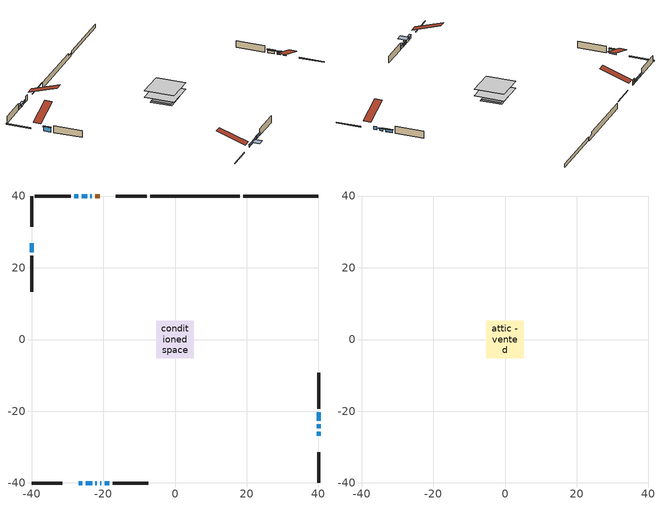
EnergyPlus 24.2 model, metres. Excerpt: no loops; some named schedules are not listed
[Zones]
conditioned space
 floor adiabatic (AdiabaticFloorConstruction): -5.17,-5.17 -5.17,5.17 5.17,5.17 5.17,-5.17 z0.85
 floor foundation (Slab1 construction): -3.45,-3.45 -3.45,3.45 3.45,3.45 3.45,-3.45 z-0.91
 floor foundation (Slab1 construction 1): -3.76,-3.76 -3.76,3.76 3.76,3.76 3.76,-3.76 z-1.28
 wall outside (RimJoist1 construction): -7.87,40.01 -16.5,40.01 / -40.01,-40.01 -31.38,-40.01 / -40.01,40.01 -40.01,31.38 / 40.01,-40.01 40.01,-31.38 z0.85:1.15
 wall outside (AdiabaticWallConstruction 1): -21.01,40.01 -22.28,40.01 z0.85:2.88
 wall outside (AdiabaticWallConstruction): -26.87,-40.01 -25.8,-40.01 / -22.17,-40.01 -21.81,-40.01 / 40.01,-22.65 40.01,-20.26 / -26.96,40.01 -28.15,40.01 z0.85:1.74; -24.88,-40.01 -23.09,-40.01 z0.85:1.71; -40.01,26.87 -40.01,24.3 z0.85:2.45; 40.01,-26.87 40.01,-25.7 / -23.21,40.01 -23.58,40.01 / -20.89,-40.01 -20.52,-40.01 z0.85:2.07; 40.01,-24.78 40.01,-23.58 z0.85:1.64; -24.5,40.01 -26.03,40.01 z0.85:1.56; -19.59,-40.01 -18.32,-40.01 z0.85:1.89
 wall outside (Wall1 construction): -29.08,40.01 -39.08,40.01 / -17.39,-40.01 -7.39,-40.01 / -40.01,23.38 -40.01,13.38 / 40.01,-19.33 40.01,-9.33 z0.85:3.29
 wall foundation (FoundationWall1 construction): 40.01,40.01 18.98,40.01 z-0.91:0.39
 wall foundation (FoundationWall2 construction): -6.94,40.01,-1.28 -6.94,40.01,0.85 15.55,40.01,0.85 15.55,40.01,-0.08 18.05,40.01,-0.08 18.05,40.01,-1.28
 window (WindowConstruction 8): -26.87,-40.01 -25.8,-40.01 z0.85:1.74
 window (WindowConstruction 5): -24.88,-40.01 -23.1,-40.01 z0.85:1.71
 window (WindowConstruction 6): -40.01,26.87 -40.01,24.3 z0.85:2.45
 window (WindowConstruction 7): -22.17,-40.01 -21.81,-40.01 z0.85:1.74
 window (WindowConstruction 9): 40.01,-26.87 40.01,-25.7 z0.85:2.07
 window (WindowConstruction 10): -23.21,40.01 -23.57,40.01 z0.85:2.07
 window (WindowConstruction 11): -20.88,-40.01 -20.52,-40.01 z0.85:2.07
 window (WindowConstruction): 40.01,-24.77 40.01,-23.58 z0.85:1.64
 window (WindowConstruction 1): 40.01,-22.65 40.01,-20.26 z0.85:1.74
 window (WindowConstruction 2): -24.5,40.01 -26.03,40.01 z0.85:1.56
 window (WindowConstruction 3): -26.96,40.01 -28.15,40.01 z0.85:1.74
 window (WindowConstruction 4): -19.59,-40.01 -18.32,-40.01 z0.85:1.89
 door (Door): -21.01,40.01 -22.28,40.01 z0.85:2.88
 ceiling adiabatic (AdiabaticFloorConstruction): 5.17,-5.17 5.17,5.17 -5.17,5.17 -5.17,-5.17 z0.85
attic - vented
 floor to conditioned space (Floor1 construction Reversed): -5.17,-5.17 -5.17,5.17 5.17,5.17 5.17,-5.17 z3.29
 roof outside (Roof1 construction): -20.08,40.01,3.29 -20.08,29.94,6.64 -17.43,29.94,6.64 -17.43,40.01,3.29; -27.8,-40.01,3.29 -27.8,-29.94,6.64 -30.45,-29.94,6.64 -30.45,-40.01,3.29; -40.01,27.8,3.29 -29.94,27.8,6.64 -29.94,30.45,6.64 -40.01,30.45,3.29; 40.01,-27.8,3.29 29.94,-27.8,6.64 29.94,-30.45,6.64 40.01,-30.45,3.29
shading: -25.56,-40.01 -27.11,-40.01 -27.11,-40.62 -25.56,-40.62 z1.98; -22.86,-40.01 -25.12,-40.01 -25.12,-43.06 -22.86,-43.06 z1.95; -40.01,24.19 -40.01,26.99 -40.62,26.99 -40.62,24.19 z2.57; -21.57,-40.01 -22.41,-40.01 -22.41,-40.62 -21.57,-40.62 z1.98; 40.01,-23.34 40.01,-25.02 40.62,-25.02 40.62,-23.34 z1.88; 40.01,-20.02 40.01,-22.89 40.62,-22.89 40.62,-20.02 z1.98; -26.27,40.01 -24.26,40.01 -24.26,40.62 -26.27,40.62 z1.8; -28.39,40.01 -26.72,40.01 -26.72,40.62 -28.39,40.62 z1.98; -18.08,-40.01 -19.83,-40.01 -19.83,-40.62 -18.08,-40.62 z2.13
[Building]
Building 1: Terrain=Suburbs
[Site:Location]
Toronto Intl AP_ON: Latitude {deg}=43.68; Longitude {deg}=-79.63; Time Zone {hr}=-5; Elevation {m}=173; Keep Site Location Information=Yes
[Site:GroundTemperature:Shallow]
4.59119, 2.66285, 2.50842, 3.42352, 7.09712, 10.7536, 13.9236, 15.9317, 16.1023, 14.4691, 11.3799, 7.83558
[Site:WaterMainsTemperature]
Calculation Method=Schedule; Temperature Schedule=mains temperature schedule
[Material] Roughness=Rough; Thermal Absorptance=0.9
Name | Thickness {m} | Conductivity {W/m-K} | Density {kg/m3} | Specific Heat {J/kg-K} | Solar Absorptance | Visible Absorptance
asphalt or fiberglass shingles | 0.00635 | 0.162714 | 1121.4 | 1465.45 | 0.4 | 0.4
ceiling stud and cavity | 0.1397 | 0.0763592 | 65.682 | 1177.47 | 0.7 | 0.7
concrete 4.0 in. | 0.1016 | 1.803125 | 2242.8 | 837.4 | 0.7 | 0.7
concrete 8.0 in. | 0.2032 | 1.803125 | 2242.8 | 837.4 | 0.7 | 0.7
door material | 0.04445 | 0.053851 | 512.64 | 1214.23 | 0.7 | 0.7
exterior vertical ins | 0.0563203 | 0.029427 | 32.04 | 1214.23 | 0.7 | 0.7
floor covering | 0.0127 | 0.0433444 | 54.468 | 1339.84 | 0.6 | 0.6
floor rigid ins; wall rigid ins | 0.512978 | 0.029427 | 32.04 | 1214.23 | 0.7 | 0.7
floor stud and cavity | 0.1397 | 1.75129 | 37.0049 | 1207.88 | 0.7 | 0.7
furniture material conditioned space 1 | 0.1524 | 0.115458 | 640.8 | 1214.23 | 0.6 | 0.6
gypsum board | 0.0127 | 0.160291 | 801 | 837.4 | 0.6 | 0.6
gypsum board 1 | 0.0127 | 0.160291 | 801 | 837.4 | 0.7 | 0.7
osb sheathing 0.5 in. | 0.0127 | 0.115458 | 512.64 | 1214.23 | 0.7 | 0.7
osb sheathing 0.75 in. | 0.01905 | 0.115458 | 512.64 | 1214.23 | 0.7 | 0.7
osb sheathing 2.0 in. | 0.0508 | 0.115458 | 512.64 | 1214.23 | 0.7 | 0.7
rim joist rigid ins | 0.051816 | 0.029427 | 32.04 | 1214.23 | 0.7 | 0.7
rim joist stud and cavity | 0.0508 | 0.0402607 | 125.044 | 1163.47 | 0.6 | 0.6
wall stud and cavity | 0.1397 | 0.268041 | 139.0536 | 1170.24 | 0.7 | 0.7
wall stud and cavity 1 | 0.0889 | 0.380278 | 52.3479 | 1209.89 | 0.7 | 0.7
wall stud and cavity 2 | 0.0889 | 0.391764 | 83.0341 | 1211.67 | 0.7 | 0.7
wood siding | 0.0254 | 0.102417 | 544.68 | 1172.36 | 0.4 | 0.4
wood siding 1; wood siding 2; wood siding 3 | 0.0254 | 0.102417 | 544.68 | 1172.36 | 0.7 | 0.7
[WindowMaterial:SimpleGlazingSystem]
Name | U-Factor {W/m2-K} | Solar Heat Gain Coefficient
WindowMaterial | 3.90306 | 0.68
WindowMaterial 1 | 3.829811 | 0.68
WindowMaterial 2 | 4.196042 | 0.66
WindowMaterial 3 | 3.72306 | 0.69
WindowMaterial 4 | 3.98709 | 0.67
WindowMaterial 5 | 2.7913 | 0.7
WindowMaterial 6 | 6.1311 | 0.51
WindowMaterial 7 | 4.33629 | 0.65
WindowMaterial 8 | 2.76859 | 0.49
WindowMaterial 9 | 2.75724 | 0.43
[Construction]
AdiabaticFloorConstruction: floor stud and cavity, floor rigid ins, osb sheathing 0.75 in., floor covering
AdiabaticWallConstruction: wood siding 2, wall rigid ins, wall stud and cavity 1, gypsum board
AdiabaticWallConstruction 1: wood siding 3, wall rigid ins, wall stud and cavity 1, gypsum board
Door: door material
Floor1 construction Reversed: gypsum board, ceiling stud and cavity
FoundationWall1 construction: concrete 8.0 in.
FoundationWall2 construction: concrete 8.0 in., gypsum board 1
furniture construction conditioned space 1: furniture material conditioned space 1
PartitionWallConstruction: gypsum board, wall stud and cavity 2, gypsum board
RimJoist1 construction: wood siding 1, rim joist rigid ins, osb sheathing 2.0 in., rim joist stud and cavity
Roof1 construction: asphalt or fiberglass shingles
Slab1 construction; Slab1 construction 1: concrete 4.0 in.
Wall1 construction: wood siding, osb sheathing 0.5 in., wall stud and cavity, gypsum board
WindowConstruction: WindowMaterial
WindowConstruction 1; WindowConstruction 3: WindowMaterial 1
WindowConstruction 10; WindowConstruction 11: WindowMaterial 9
WindowConstruction 2: WindowMaterial 2
WindowConstruction 4: WindowMaterial 3
WindowConstruction 5: WindowMaterial 4
WindowConstruction 6: WindowMaterial 5
WindowConstruction 7: WindowMaterial 6
WindowConstruction 8: WindowMaterial 7
WindowConstruction 9: WindowMaterial 8
[Zone] Multiplier=1; Part of Total Floor Area=Yes
Name | Volume {m3}
attic - vented | 58.2281
conditioned space | 444.4
[Space]
Name | Zone | Volume {m3}
attic - vented 1 | attic - vented | 58.2281
conditioned space 1 | conditioned space | 444.4
[ZoneInfiltration:EffectiveLeakageArea]
infil attic - vented 1: Zone or Space=attic - vented 1; Schedule=Always On Discrete; Effective Air Leakage Area {cm2}=4422.21; Stack Coefficient=0.000233395; Wind Coefficient=1.0322e-05
[ZoneMixing]
whole house fan mix: Zone or Space=attic - vented; Schedule=Always On Continuous; Design Flow Rate Calculation Method=Flow/Zone; Design Flow Rate {m3/s}=0; Source Zone or Space=conditioned space
[SurfaceProperty:ExposedFoundationPerimeter] Exposed Perimeter Calculation Method=TotalExposedPerimeter
Name | Total Exposed Perimeter {m}
Slab1 | 21.031
Slab1 1 | 24.994
[InternalMass] Zone or ZoneList=conditioned space; Space or SpaceList=conditioned space 1
Name | Construction | Surface Area {m2}
furniture mass conditioned space 1 | furniture construction conditioned space 1 | 84.3998
partition wall mass | PartitionWallConstruction | 211
[Lights]
interior lighting: Zone or ZoneList or Space or SpaceList=conditioned space 1; Schedule=interior lighting schedule; Design Level Calculation Method=LightingLevel; Lighting Level {W}=343.2; Return Air Fraction=0; Fraction Radiant=0.6; Fraction Visible=0.2; Fraction Replaceable=1
[People]
occupants: Zone or ZoneList or Space or SpaceList=conditioned space 1; Number of People Schedule=occupants schedule; Number of People Calculation Method=People; Number of People=3; Fraction Radiant=0.314171; Sensible Heat Fraction=0.56303; Activity Level Schedule=occupants activity schedule; Carbon Dioxide Generation Rate {m3/s-W}=0; Enable ASHRAE 55 Comfort Warnings=No; Mean Radiant Temperature Calculation Type=EnclosureAveraged
[ElectricEquipment] Zone or ZoneList or Space or SpaceList=conditioned space 1; Design Level Calculation Method=EquipmentLevel
Name | Schedule | Design Level {W} | Fraction Latent | Fraction Radiant | Fraction Lost
clothes dryer | clothes dryer schedule | 140.772 | 0.015 | 0.081 | 0.85
clothes washer | clothes washer schedule | 32.1985 | 0.03 | 0.162 | 0.7
cooking range | cooking range schedule | 215.147 | 0.08 | 0.432 | 0.2
dishwasher | dishwasher schedule | 66.8632 | 0.3 | 0.18 | 0.4
fridge | fridge schedule | 72.9452 | 0 | 0.6 | 0
mech vent bath fan 0 | mech vent bath fan 0 schedule | 50.2 | 0 | 0 | 1
mech vent house fan | mech vent house fan schedule | 0.95 | 0 | 0 | 1
mech vent house fan cfis | mech vent house fan cfis schedule | 0 | 0 | 0 | 0
misc plug loads | misc plug loads schedule | 494.7 | 0.045 | 0.513 | 0.1
whole house fan | Always On Discrete | 0 | 0 | 0 | 1
[OtherEquipment] Zone or ZoneList or Space or SpaceList=conditioned space 1; Design Level Calculation Method=EquipmentLevel
Name | Fuel Type | Schedule | Design Level {W} | Fraction Latent | Fraction Radiant | Fraction Lost
clothes dryer 1 | Electricity | clothes dryer schedule | 0 | 0.015 | 0.081 | 0.85
cooking range 1 | Electricity | cooking range schedule | 0 | 0.08 | 0.432 | 0.2
general water use latent | None | general water use schedule | 62.594 | 1 | 0 | 0
general water use sensible | None | general water use schedule | -61.6891 | 0 | 0.6 | 0
mech vent house fan latent load | None | Always On Discrete | 0 | 1 | 0 | 0
mech vent house fan sensible load | None | Always On Discrete | 0 | 0 | 0 | 0
water heater energy adjustment1 | Electricity | Always On Discrete | 0.01 | 0 | 0 | 1
[ZoneInfiltration:DesignFlowRate] Zone or ZoneList or Space or SpaceList=conditioned space 1; Schedule=Always On Discrete; Design Flow Rate Calculation Method=Flow/Zone; Design Flow Rate {m3/s}=0
infil flow; natural vent flow; whole house fan flow
[AvailabilityManager:Scheduled]
central ac and furnace airloop Availability Manager: Schedule=Always On Discrete
[Foundation:Kiva] Initial Indoor Air Temperature {C}=18; Wall Depth Below Slab {m}=0.2032
Name | Wall Height Above Grade {m} | Custom Block Material Name 1 | Custom Block Depth 1 {m} | Custom Block X Position 1 {m} | Custom Block Z Position 1 {m}
Foundation Kiva 1 | 0.389992
Foundation Kiva 2 | 0.849996 | exterior vertical ins | 2.13 | 0.2159 | 0
[Foundation:Kiva:Settings]
Soil Conductivity {W/m-K}=0.849921; Soil Density {kg/m3}=1842.3; Soil Specific Heat {J/kg-K}=418.7; Ground Solar Absorptivity=0.9; Ground Thermal Absorptivity=0.9; Ground Surface Roughness {m}=0.03; Far-Field Width {m}=40; Deep-Ground Boundary Condition=ZeroFlux; Deep-Ground Depth {m}=40; Minimum Cell Dimension {m}=0.2; Maximum Cell Growth Coefficient=3; Simulation Timestep=Timestep
[Exterior:Lights]
exterior lighting: Schedule=exterior lighting schedule; Design Level {W}=75.6
[EnergyManagementSystem:GlobalVariable]
central_ac_and_furnace_airloop_Fan_RTF
infil_program_Qfan
infil_program_Qinf
natural_vent_program_Qnv
natural_vent_program_Qwhf
[EnergyManagementSystem:Sensor]
Name | Output:Variable or Output:Meter Index Key | Output:Variable or Output:Meter
airflow_gain | infil flow | Infiltration Sensible Heat Gain Energy
airflow_gain_1 | natural vent flow | Infiltration Sensible Heat Gain Energy
airflow_gain_2 | whole house fan flow | Infiltration Sensible Heat Gain Energy
airflow_loss | infil flow | Infiltration Sensible Heat Loss Energy
airflow_loss_1 | natural vent flow | Infiltration Sensible Heat Loss Energy
airflow_loss_2 | whole house fan flow | Infiltration Sensible Heat Loss Energy
clg_load_cond |  | Cooling:EnergyTransfer:Zone:CONDITIONED SPACE
clg_sp_s; clg_sp_s_1 | cooling setpoint | Schedule Value
clothes_dryer_exhaust_0_sch_s | clothes dryer exhaust 0 schedule | Schedule Value
cool_season | cooling season schedule | Schedule Value
htg_load_cond |  | Heating:EnergyTransfer:Zone:CONDITIONED SPACE
htg_sp_s; htg_sp_s_1 | heating setpoint | Schedule Value
ig_ee_conv | clothes dryer | Electric Equipment Convective Heating Energy
ig_ee_conv_2 | cooking range | Electric Equipment Convective Heating Energy
ig_ee_conv_4 | fridge | Electric Equipment Convective Heating Energy
ig_ee_conv_5 | misc plug loads | Electric Equipment Convective Heating Energy
ig_ee_conv_6 | whole house fan | Electric Equipment Convective Heating Energy
ig_ee_rad | clothes dryer | Electric Equipment Radiant Heating Energy
ig_ee_rad_2 | cooking range | Electric Equipment Radiant Heating Energy
ig_ee_rad_4 | fridge | Electric Equipment Radiant Heating Energy
ig_ee_rad_5 | misc plug loads | Electric Equipment Radiant Heating Energy
ig_ee_rad_6 | whole house fan | Electric Equipment Radiant Heating Energy
ig_lgt_conv | interior lighting | Lights Convective Heating Energy
ig_lgt_rad | interior lighting | Lights Radiant Heating Energy
ig_lgt_vis | interior lighting | Lights Visible Radiation Heating Energy
ig_oe_conv | clothes dryer 1 | Other Equipment Convective Heating Energy
ig_oe_conv_1 | cooking range 1 | Other Equipment Convective Heating Energy
ig_oe_conv_2 | general water use latent | Other Equipment Convective Heating Energy
ig_oe_conv_3 | general water use sensible | Other Equipment Convective Heating Energy
ig_oe_conv_4 | water heater energy adjustment1 | Other Equipment Convective Heating Energy
ig_oe_rad | clothes dryer 1 | Other Equipment Radiant Heating Energy
ig_oe_rad_1 | cooking range 1 | Other Equipment Radiant Heating Energy
ig_oe_rad_2 | general water use latent | Other Equipment Radiant Heating Energy
ig_oe_rad_3 | general water use sensible | Other Equipment Radiant Heating Energy
ig_oe_rad_4 | water heater energy adjustment1 | Other Equipment Radiant Heating Energy
ig_ppl_conv | occupants | People Convective Heating Energy
ig_ppl_rad | occupants | People Radiant Heating Energy
im_conv | furniture mass conditioned space 1 | Surface Inside Face Convection Heat Gain Energy
im_conv_1 | partition wall mass | Surface Inside Face Convection Heat Gain Energy
im_ig | furniture mass conditioned space 1 | Surface Inside Face Internal Gains Radiation Heat Gain Energy
im_ig_1 | partition wall mass | Surface Inside Face Internal Gains Radiation Heat Gain Energy
im_lgt | furniture mass conditioned space 1 | Surface Inside Face Lights Radiation Heat Gain Energy
im_lgt_1 | partition wall mass | Surface Inside Face Lights Radiation Heat Gain Energy
im_sol | furniture mass conditioned space 1 | Surface Inside Face Solar Radiation Heat Gain Energy
im_sol_1 | partition wall mass | Surface Inside Face Solar Radiation Heat Gain Energy
im_surf | furniture mass conditioned space 1 | Surface Inside Face Net Surface Thermal Radiation Heat Gain Energy
im_surf_1 | partition wall mass | Surface Inside Face Net Surface Thermal Radiation Heat Gain Energy
mech_vent_bath_fan_0_sch_s | mech vent bath fan 0 schedule | Schedule Value
mv_conv | mech vent bath fan 0 | Electric Equipment Convective Heating Energy
mv_conv_1 | mech vent house fan | Electric Equipment Convective Heating Energy
mv_conv_2 | mech vent house fan cfis | Electric Equipment Convective Heating Energy
mv_conv_3 | mech vent house fan latent load | Other Equipment Convective Heating Energy
mv_conv_4 | mech vent house fan sensible load | Other Equipment Convective Heating Energy
mv_rad | mech vent bath fan 0 | Electric Equipment Radiant Heating Energy
mv_rad_1 | mech vent house fan | Electric Equipment Radiant Heating Energy
mv_rad_2 | mech vent house fan cfis | Electric Equipment Radiant Heating Energy
mv_rad_3 | mech vent house fan latent load | Other Equipment Radiant Heating Energy
mv_rad_4 | mech vent house fan sensible load | Other Equipment Radiant Heating Energy
natural_vent_s | natural vent schedule | Schedule Value
out_pb_s |  | Site Outdoor Air Barometric Pressure
out_wt_s |  | Site Outdoor Air Humidity Ratio
site_vw_s |  | Site Wind Speed
ss_back_out | Window1 | Surface Window Shortwave from Zone Back Out Window Heat Transfer Rate
ss_back_out_1 | Window10 | Surface Window Shortwave from Zone Back Out Window Heat Transfer Rate
ss_back_out_10 | Window8 | Surface Window Shortwave from Zone Back Out Window Heat Transfer Rate
ss_back_out_11 | Window9 | Surface Window Shortwave from Zone Back Out Window Heat Transfer Rate
ss_back_out_2 | Window12 | Surface Window Shortwave from Zone Back Out Window Heat Transfer Rate
ss_back_out_3 | Window13 | Surface Window Shortwave from Zone Back Out Window Heat Transfer Rate
ss_back_out_4 | Window15 | Surface Window Shortwave from Zone Back Out Window Heat Transfer Rate
ss_back_out_5 | Window17 | Surface Window Shortwave from Zone Back Out Window Heat Transfer Rate
ss_back_out_6 | Window18 | Surface Window Shortwave from Zone Back Out Window Heat Transfer Rate
ss_back_out_7 | Window3 | Surface Window Shortwave from Zone Back Out Window Heat Transfer Rate
ss_back_out_8 | Window4 | Surface Window Shortwave from Zone Back Out Window Heat Transfer Rate
ss_back_out_9 | Window6 | Surface Window Shortwave from Zone Back Out Window Heat Transfer Rate
ss_conv | Door1 | Surface Inside Face Convection Heat Gain Energy
ss_conv_1 | Window1 | Surface Inside Face Convection Heat Gain Energy
ss_conv_10 | Window6 | Surface Inside Face Convection Heat Gain Energy
ss_conv_11 | Window8 | Surface Inside Face Convection Heat Gain Energy
ss_conv_12 | Window9 | Surface Inside Face Convection Heat Gain Energy
ss_conv_2 | Window10 | Surface Inside Face Convection Heat Gain Energy
ss_conv_3 | Window12 | Surface Inside Face Convection Heat Gain Energy
ss_conv_4 | Window13 | Surface Inside Face Convection Heat Gain Energy
ss_conv_5 | Window15 | Surface Inside Face Convection Heat Gain Energy
ss_conv_6 | Window17 | Surface Inside Face Convection Heat Gain Energy
ss_conv_7 | Window18 | Surface Inside Face Convection Heat Gain Energy
ss_conv_8 | Window3 | Surface Inside Face Convection Heat Gain Energy
ss_conv_9 | Window4 | Surface Inside Face Convection Heat Gain Energy
ss_ig | Door1 | Surface Inside Face Internal Gains Radiation Heat Gain Energy
ss_ig_1 | Window1 | Surface Inside Face Internal Gains Radiation Heat Gain Energy
ss_ig_10 | Window6 | Surface Inside Face Internal Gains Radiation Heat Gain Energy
ss_ig_11 | Window8 | Surface Inside Face Internal Gains Radiation Heat Gain Energy
ss_ig_12 | Window9 | Surface Inside Face Internal Gains Radiation Heat Gain Energy
ss_ig_2 | Window10 | Surface Inside Face Internal Gains Radiation Heat Gain Energy
ss_ig_3 | Window12 | Surface Inside Face Internal Gains Radiation Heat Gain Energy
ss_ig_4 | Window13 | Surface Inside Face Internal Gains Radiation Heat Gain Energy
ss_ig_5 | Window15 | Surface Inside Face Internal Gains Radiation Heat Gain Energy
ss_ig_6 | Window17 | Surface Inside Face Internal Gains Radiation Heat Gain Energy
ss_ig_7 | Window18 | Surface Inside Face Internal Gains Radiation Heat Gain Energy
ss_ig_8 | Window3 | Surface Inside Face Internal Gains Radiation Heat Gain Energy
ss_ig_9 | Window4 | Surface Inside Face Internal Gains Radiation Heat Gain Energy
ss_lgt | Door1 | Surface Inside Face Lights Radiation Heat Gain Energy
ss_sol | Door1 | Surface Inside Face Solar Radiation Heat Gain Energy
ss_surf | Door1 | Surface Inside Face Net Surface Thermal Radiation Heat Gain Energy
ss_surf_1 | Window1 | Surface Inside Face Net Surface Thermal Radiation Heat Gain Energy
ss_surf_10 | Window6 | Surface Inside Face Net Surface Thermal Radiation Heat Gain Energy
ss_surf_11 | Window8 | Surface Inside Face Net Surface Thermal Radiation Heat Gain Energy
ss_surf_12 | Window9 | Surface Inside Face Net Surface Thermal Radiation Heat Gain Energy
ss_surf_2 | Window10 | Surface Inside Face Net Surface Thermal Radiation Heat Gain Energy
ss_surf_3 | Window12 | Surface Inside Face Net Surface Thermal Radiation Heat Gain Energy
ss_surf_4 | Window13 | Surface Inside Face Net Surface Thermal Radiation Heat Gain Energy
ss_surf_5 | Window15 | Surface Inside Face Net Surface Thermal Radiation Heat Gain Energy
ss_surf_6 | Window17 | Surface Inside Face Net Surface Thermal Radiation Heat Gain Energy
ss_surf_7 | Window18 | Surface Inside Face Net Surface Thermal Radiation Heat Gain Energy
ss_surf_8 | Window3 | Surface Inside Face Net Surface Thermal Radiation Heat Gain Energy
ss_surf_9 | Window4 | Surface Inside Face Net Surface Thermal Radiation Heat Gain Energy
ss_trans_in | Window1 | Surface Window Transmitted Solar Radiation Rate
ss_trans_in_1 | Window10 | Surface Window Transmitted Solar Radiation Rate
ss_trans_in_10 | Window8 | Surface Window Transmitted Solar Radiation Rate
ss_trans_in_11 | Window9 | Surface Window Transmitted Solar Radiation Rate
ss_trans_in_2 | Window12 | Surface Window Transmitted Solar Radiation Rate
ss_trans_in_3 | Window13 | Surface Window Transmitted Solar Radiation Rate
ss_trans_in_4 | Window15 | Surface Window Transmitted Solar Radiation Rate
ss_trans_in_5 | Window17 | Surface Window Transmitted Solar Radiation Rate
ss_trans_in_6 | Window18 | Surface Window Transmitted Solar Radiation Rate
ss_trans_in_7 | Window3 | Surface Window Transmitted Solar Radiation Rate
ss_trans_in_8 | Window4 | Surface Window Transmitted Solar Radiation Rate
ss_trans_in_9 | Window6 | Surface Window Transmitted Solar Radiation Rate
ss_trans_out | Window1 | Surface Inside Face Initial Transmitted Diffuse Transmitted Out Window Solar Radiation Rate
ss_trans_out_1 | Window10 | Surface Inside Face Initial Transmitted Diffuse Transmitted Out Window Solar Radiation Rate
ss_trans_out_10 | Window8 | Surface Inside Face Initial Transmitted Diffuse Transmitted Out Window Solar Radiation Rate
ss_trans_out_11 | Window9 | Surface Inside Face Initial Transmitted Diffuse Transmitted Out Window Solar Radiation Rate
ss_trans_out_2 | Window12 | Surface Inside Face Initial Transmitted Diffuse Transmitted Out Window Solar Radiation Rate
ss_trans_out_3 | Window13 | Surface Inside Face Initial Transmitted Diffuse Transmitted Out Window Solar Radiation Rate
ss_trans_out_4 | Window15 | Surface Inside Face Initial Transmitted Diffuse Transmitted Out Window Solar Radiation Rate
ss_trans_out_5 | Window17 | Surface Inside Face Initial Transmitted Diffuse Transmitted Out Window Solar Radiation Rate
ss_trans_out_6 | Window18 | Surface Inside Face Initial Transmitted Diffuse Transmitted Out Window Solar Radiation Rate
ss_trans_out_7 | Window3 | Surface Inside Face Initial Transmitted Diffuse Transmitted Out Window Solar Radiation Rate
ss_trans_out_8 | Window4 | Surface Inside Face Initial Transmitted Diffuse Transmitted Out Window Solar Radiation Rate
ss_trans_out_9 | Window6 | Surface Inside Face Initial Transmitted Diffuse Transmitted Out Window Solar Radiation Rate
s_conv | Floor1 | Surface Inside Face Convection Heat Gain Energy
s_conv_1 | FoundationWall1 | Surface Inside Face Convection Heat Gain Energy
s_conv_10 | Slab1 1 | Surface Inside Face Convection Heat Gain Energy
s_conv_11 | Wall1:0 | Surface Inside Face Convection Heat Gain Energy
s_conv_12 | Wall1:180 | Surface Inside Face Convection Heat Gain Energy
s_conv_13 | Wall1:270 | Surface Inside Face Convection Heat Gain Energy
s_conv_14 | Wall1:90 | Surface Inside Face Convection Heat Gain Energy
s_conv_2 | FoundationWall2 | Surface Inside Face Convection Heat Gain Energy
s_conv_3 | inferred conditioned ceiling | Surface Inside Face Convection Heat Gain Energy
s_conv_4 | inferred conditioned floor | Surface Inside Face Convection Heat Gain Energy
s_conv_5 | RimJoist1:0 | Surface Inside Face Convection Heat Gain Energy
s_conv_6 | RimJoist1:180 | Surface Inside Face Convection Heat Gain Energy
s_conv_7 | RimJoist1:270 | Surface Inside Face Convection Heat Gain Energy
s_conv_8 | RimJoist1:90 | Surface Inside Face Convection Heat Gain Energy
s_conv_9 | Slab1 | Surface Inside Face Convection Heat Gain Energy
s_ig | Floor1 | Surface Inside Face Internal Gains Radiation Heat Gain Energy
s_ig_1 | FoundationWall1 | Surface Inside Face Internal Gains Radiation Heat Gain Energy
s_ig_10 | Slab1 1 | Surface Inside Face Internal Gains Radiation Heat Gain Energy
s_ig_11 | Wall1:0 | Surface Inside Face Internal Gains Radiation Heat Gain Energy
s_ig_12 | Wall1:180 | Surface Inside Face Internal Gains Radiation Heat Gain Energy
s_ig_13 | Wall1:270 | Surface Inside Face Internal Gains Radiation Heat Gain Energy
s_ig_14 | Wall1:90 | Surface Inside Face Internal Gains Radiation Heat Gain Energy
s_ig_2 | FoundationWall2 | Surface Inside Face Internal Gains Radiation Heat Gain Energy
s_ig_3 | inferred conditioned ceiling | Surface Inside Face Internal Gains Radiation Heat Gain Energy
